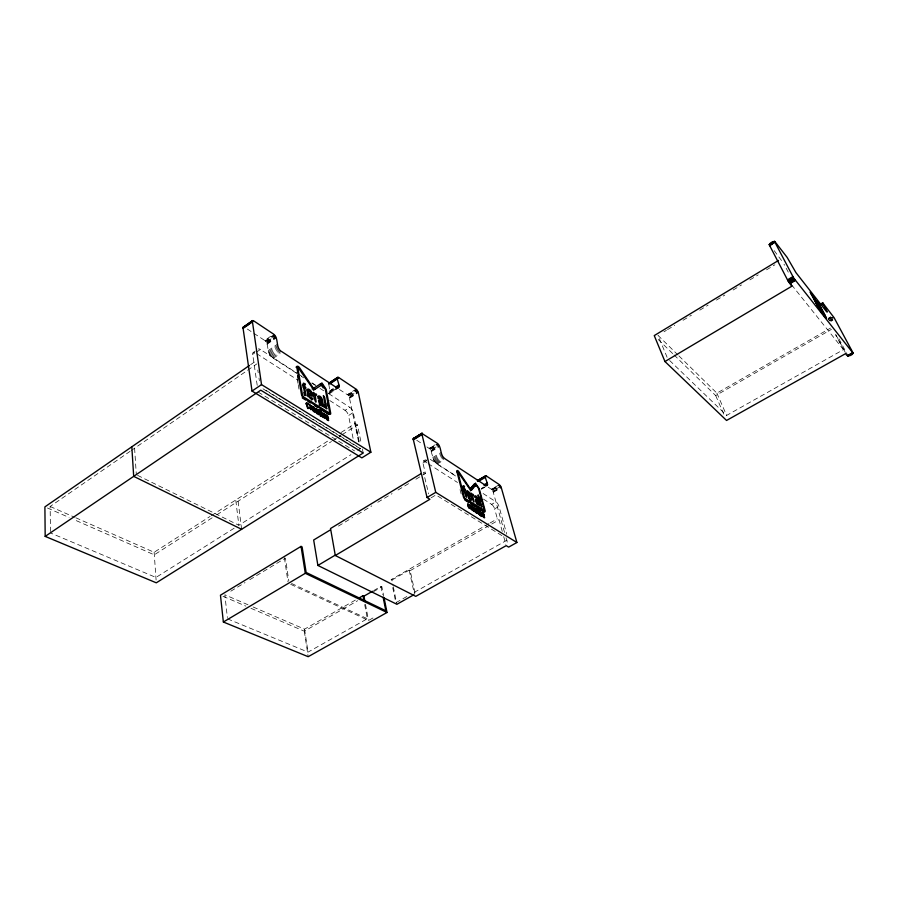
<?xml version="1.0" encoding="UTF-8"?>
<svg xmlns="http://www.w3.org/2000/svg" width="898" height="898" viewBox="0 0 898 898"><rect width="100%" height="100%" fill="white"/><g stroke="black" fill="none" stroke-linecap="round" stroke-linejoin="round"><path stroke-width="0.67" stroke-dasharray="4.49 3.37" d="M328.836 384.524L330.183 392.662L328.646 393.717L337.457 387.914M247.32 329.038L264.708 340.454L273.688 334.191M264.708 340.454L265.224 340.813L274.204 334.561M265.224 340.813L265.673 341.218L274.653 334.954M265.673 341.218L266.066 341.633L275.046 335.381M296.666 373.299L273.351 358.235C267.189 355.058 268.637 347.436 266.403 342.082L275.383 335.841M266.695 342.565L275.675 336.323M253.281 352.443L255.257 351.073M266.919 343.07L275.899 336.829M267.099 343.608L276.079 337.367M257.21 385.354L252.686 354.34L254.662 352.97M267.211 344.181L276.202 337.929M256.435 352.207L260.375 349.468L296.834 373.052M268.221 350.602L277.246 344.349M268.468 351.769L277.504 345.517M250.643 364.655L256.413 360.67M268.828 352.88L277.864 346.628M269.299 353.924L278.346 347.672M50.468 531.571L50.142 506.483L130.03 451.368M131.175 450.583L246.389 371.099M247.534 370.302L256.761 363.948M269.883 354.912L278.93 348.671M270.579 355.833L279.626 349.591M271.387 356.697L280.445 350.467M272.319 357.494L281.366 351.264M273.351 358.235L280.131 353.565M330.037 390.787L333.326 388.61M329.173 391.438L333.585 388.531M330.183 391.831L334.572 388.946M328.982 392.695L336.705 387.61M329.263 393.795L338.524 387.846M339.433 389.507L347.403 394.738L356.046 389.092M347.403 394.738L356.484 389.418M347.852 395.064L356.888 389.777M348.244 395.412L357.236 390.159M348.604 395.805L357.55 390.574M358.549 441.591L349.176 396.669L357.819 391.023M349.401 397.141L358.044 391.506M349.58 397.657L358.223 392.022M349.715 398.196L358.358 392.561M329.723 400.519L345.045 410.352L349.771 407.288A4.445 1.875 56.9 0 1 353.262 412.496L359.256 441.906M353.082 438.28L348.525 415.55L353.262 412.496M75.825 517.787L154.142 552.281L210.098 516.429M211.266 515.677L329.454 439.964M341.161 432.454L355.226 423.452L357.46 424.877L361.299 443.623M212.13 517.82L154.265 554.829L74.152 519.706M216.856 514.801L331.463 441.502M332.653 440.75L340.914 435.463M342.104 434.699L357.46 424.877M234.12 528.237L155.971 577.448L50.479 532.963M137.574 475.356L238.857 525.263L350.938 454.691M357.707 450.426L360.614 448.596L263.271 388.654M426.909 446.946L429.165 448.428L435.07 444.802M429.165 448.428L437.809 443.634M429.558 448.708L438.157 443.96M429.906 449.022L438.482 444.308M430.221 449.37L438.763 444.69M455.488 475.962L437.113 464.098L433.891 460.551L430.748 450.167L439.01 445.105M430.961 450.616L439.223 445.554M431.152 451.099L439.414 446.037M431.298 451.615L439.56 446.564M423.261 461.089L425.529 459.697M423.048 474.896L425.428 473.448L422.936 463.076A4.12 1.628 58.7 0 1 424.586 461.359L429.109 458.597M422.936 463.076L427.482 460.304M432.757 457.553L441.064 452.502M433.072 458.62L441.378 453.569M433.442 459.619L441.749 454.568M433.891 460.551L442.198 455.499M434.396 461.404L442.714 456.352M434.98 462.189L443.298 457.138M435.62 462.897L443.938 457.845M436.338 463.525L444.645 458.485M437.113 464.098L443.051 460.494M230.797 591.198L245.053 582.566M249.801 579.693L285.441 558.129L288.819 580.95M338.445 526.071L352.734 517.428M357.505 514.543L371.806 505.888M377.766 502.285L392.067 493.642M398.016 490.027L409.937 482.821M415.897 479.218L421.847 475.614M663.981 331.8L666.361 330.363M667.551 329.645L674.712 325.312M683.064 320.272L691.415 315.232M699.755 310.192L708.107 305.14M716.458 300.1L724.809 295.06M733.15 290.009L741.501 284.969M749.852 279.929L758.204 274.889M766.555 269.838L774.895 264.798M431.119 497.806L435.9 494.955L502.285 535.837M481.463 488.422L483.775 487.064M481.732 488.692L484.325 487.255M481.283 489.287L485.032 487.053M488.175 487.165L491.419 489.287L499.367 484.651M491.419 489.287L499.703 484.898M491.756 489.545L500.018 485.189M492.07 489.825L500.298 485.504M492.351 490.151L500.556 485.863M504.553 532.413L492.856 490.892L500.792 486.256M493.058 491.318L501.005 486.682M493.249 491.79L501.196 487.154M493.395 492.284L501.353 487.648M483.405 499.086L491.644 504.362L495.988 501.847A3.873 1.414 60 0 1 498.974 506.36L506.741 534.187M502.274 531.47L499.064 519.863L497.369 518.797L494.63 508.863L498.974 506.36M828.742 317.926L830.717 316.781M828.023 318.835L830.987 317.129M831.245 317.499L828.282 319.205L828.82 320.014L833.759 317.174M828.551 319.598L833.49 316.758M829.101 320.451L832.064 318.756M829.37 320.923L833.322 318.655M830.639 320.844L832.614 319.71M830.919 321.361L832.895 320.227M253.135 606.992L304.568 629.161L355.866 599.797M488.916 523.635L391.09 579.625L391.91 580.052L393.021 585.429M490.128 522.939L497.369 518.797M678.967 355.956L716.873 393.133L830.448 328.118M373.669 590.581L380.965 586.405L381.875 586.854L383.772 596.306M391.91 580.052L409.185 570.163L410.173 570.679L415.404 594.667M674.072 354.935L715.684 395.569L831.436 329.375M250.946 608.294L304.299 631.204L357.64 600.717M373.388 591.703L381.875 586.854M410.173 570.679L490.544 524.735M491.756 524.039L499.064 519.863M669.639 360.502L726.628 415.426L843.48 349.636L835.6 334.831M227.52 618.857L308.059 652.105L367.361 618.733L364.554 603.826M406.839 596.53L395.85 602.715L392.493 586.416M414.169 592.399L508.212 539.485M290.66 584.317L368.528 620.462L375.454 616.578M222.996 596.294L245.861 606.116M247.994 604.769L224.859 594.79L227.362 617.521M47.448 507.999L69.067 517.472M50.142 506.483L74.545 517.226M291.536 583.464L367.361 618.733M258.197 392.089L354.575 450.919M263.013 388.823L360.367 448.753M425.428 473.448L423.463 472.213L428.638 493.855M256.626 353.655L297.889 380.112M424.586 461.359L426.932 462.863M428.11 463.626L457.52 482.484M301.324 376.318L303.659 377.822M311.819 383.098L315.31 385.354M319.969 388.374L325.806 392.134M298.013 373.815L301.537 376.094M312.134 382.941L315.658 385.231M328.601 393.593L349.771 407.288M430.277 459.361L456.094 476.052M483.079 493.507L495.988 501.847M416.762 440.278L422.397 443.982M658.212 339.466L673.073 353.969M677.968 354.979L658.01 335.403L667.641 358.583M791.643 284.913L843.48 349.636M774.177 250.621L783.37 263.002M788.287 272.173L783.999 264.203M838.979 338.894L847.386 354.654M835.791 334.584L845.86 353.486M716.873 393.133L726.628 415.426M715.684 395.569L724.372 415.482M506.045 537.767L507.898 544.457M503.711 536.622L505.843 544.356M460.034 489.601L461.392 494.877M409.185 570.163L414.461 594.42M393.302 586.776L396.905 604.287M362.399 448.978L363.219 452.996M355.226 423.452L359.02 442.097M380.965 586.405L382.593 594.521M365.475 604.253L368.528 620.462M297.26 379.214L297.968 383.311M298.203 384.67L299.146 390.125M304.568 629.161L308.059 652.105M304.299 631.204L308.182 656.696M257.793 370.055L258.197 372.737M258.983 378.103L259.376 380.786M284.397 557.624L287.955 581.814M241.618 529.292L238.116 501.207L235.747 499.995L238.857 525.263M154.142 552.281L156.095 580.018M134.599 448.225L136.328 474.75M491.644 504.362A3.873 1.426 60 0 1 494.63 508.863M258.209 349.019A4.838 2.178 54.5 0 1 260.375 349.468M345.045 410.352A4.445 1.886 56.9 0 1 348.525 415.55M252.686 354.34A4.827 2.189 54.5 0 1 254.617 352.476"/><path stroke-width="1.35" d="M810.232 292.108L817.663 306.095L824.869 314.996M516.9 542.504L501.005 486.682L499.367 484.651L486.48 476.052C482.349 475.255 491.363 487.737 485.414 485.313L445.43 459.058C439.504 455.791 442.085 447.372 437.427 443.354L421.734 433.352L435.755 492.34L516.9 542.504L508.638 547.129L506.203 545.647L415.774 596.362L335.302 555.492L330.531 528.518L421.083 473.661M370.874 452.222L261.52 384.613L252.293 320.743L254.055 321.102L273.688 334.191C279.3 338.58 274.956 348.626 282.399 352.016L335.785 387.072L338.524 387.846C340.802 385.276 334.471 376.442 339.04 377.755L356.484 389.418L358.223 392.022L370.874 452.222L361.849 457.868L252.024 391.068L243.111 328.399L243.223 327.175L244.481 327.209M335.302 555.492L429.929 499.254L427.055 497.514L413.282 439.391L413.394 438.527L421.914 433.263M471.27 496.224L471.304 497.245M820.592 308.586L821.816 310.663M320.979 405.312L319.014 402.82L318.667 400.093A2.806 1.224 56.4 0 1 319.026 399.756C329.151 402.338 313.514 395.255 319.396 396.029A4.625 2.009 56.3 0 1 320.519 396.725L320.844 397.006A3.154 1.369 56.3 0 1 321.72 398.05L323.965 407.063L322.708 405.75A2.739 1.19 56.4 0 1 322.259 405.896L320.979 405.312L321.001 404.28M311.527 399.98L311.471 398.88M664.958 361.524L726.549 420.466L845.86 353.486C846.118 358.358 855.154 354.598 852.471 351.803L834.04 317.611L823.096 303.344C820.806 301.47 830.033 315.063 826.441 311.527L795.965 272.655L787.142 257.389L775.176 241.966C774.211 240.226 767.667 243.639 769.777 245.805L787.782 280.423L791.901 286.17L664.958 361.524L654.249 335.594L778.51 260.442M847.993 356.035L847.645 355.148M307.071 391.831L307.296 391.416A1.818 0.797 56 0 1 307.891 391.449C310.843 396.31 313.222 393.717 309.294 390.518A1.818 0.797 56 0 0 308.699 390.473L308.564 391.842M313.424 394.929L312.897 393.762M310.315 405.526L311.449 405.683L310.472 406.289L311.056 409.814L309.574 404.426L310.293 405.514M485.492 476.703L477.433 480.778L485.885 475.76M470.305 490.847L474.761 485.47M470.35 488.77L474.324 483.921L475.738 486.043M470.99 494.921L472.404 496.459M468.599 496.123L468.285 495.236L471.012 496.852L469.598 492.71L467.274 490.667A2.851 1.078 59.6 0 0 466.837 490.824L468.419 497.604A2.896 1.1 59.7 0 0 469.082 498.615L470.979 500.006M243.223 327.175L252.765 320.53M243.111 327.456L252.181 321.035M244.054 327.018L253.113 320.597M243.066 327.871L252.147 321.439M246.748 325.604L251.283 322.393M243.111 328.399L252.192 321.967M317.914 398.319L318.644 398.285M249.487 365.452L44.9 506.887L45.181 536.387L156.297 582.813L363.219 452.996L260.768 390.17L45.181 536.387M252.024 391.068L261.52 384.613M328.994 383.154L337.715 377.362M328.848 383.323L337.94 377.295M328.769 383.614L338.232 377.34M328.769 384.018L338.602 377.497M329.925 383.805L337.569 378.743M335.526 387.161L338.815 384.995M336.772 387.498L338.973 386.05M336.772 388.318L338.973 386.87M313.391 390.248L322.27 384.625L325.256 389.092L329.689 412.485A1.369 0.595 56.6 0 1 329.386 413.013L303.625 396.894A1.392 0.617 56 0 1 302.559 395.322L297.81 367.922A1.313 0.572 55.4 0 1 298.046 367.529L312.201 387.712A2.919 1.268 56 0 0 314.783 389.317M413.293 438.718L422.15 433.285M413.248 438.999L421.6 433.824M422.464 433.408L413.394 438.527M413.282 439.391L421.622 434.205M413.372 439.885L421.723 434.699M769.26 244.694L774.705 241.405M769.361 244.941L774.581 241.304M769.238 244.559L774.907 241.629M769.53 245.311L774.66 241.697M772.011 243.908L775.176 241.966M769.777 245.805L774.828 242.067M383.132 597.226L385.826 610.752L306.139 572.464L302.098 546.904L301.043 546.388L220.459 595.206L223.355 622.011L308.182 656.696L387.004 612.492L384.041 597.653M330.464 529.842L313.671 540.012L317.892 565.448L396.905 604.287L413.293 595.082M787.479 279.862L792.945 276.595L775.086 242.561M787.782 280.423L793.248 277.168L792.945 276.595M788.085 280.962L793.551 277.707L793.248 277.168M788.388 281.478L793.854 278.223L853.089 353.183M788.691 281.972L794.158 278.717M427.055 497.514L435.755 492.34M788.994 282.443L794.461 279.188M789.308 282.892L794.775 279.637M789.611 283.319L795.078 280.064M789.926 283.712L795.392 280.468M317.892 565.448L335.033 555.256M223.355 622.011L305.298 573.317L387.004 612.492M477.512 480.598L485.672 475.76M477.422 481.07L486.144 475.861M478.724 481.238L485.605 477.175M483.741 484.987L487.199 482.956M485.122 485.29L487.434 483.932M485.223 486.076L487.535 484.718M820.615 304.153L822.691 302.873M820.862 304.22L822.86 303.053M820.716 304.411L822.725 303.243M819.896 305.365L822.905 303.614M820.143 305.836L823.152 304.085M358.246 598.427L363.028 595.7L363.937 596.149L364.958 601.548M363.937 596.149L372.457 591.277M847.521 355.552L852.617 352.701M847.746 355.821L852.842 352.97M847.903 355.99L852.999 353.139M320.384 383.951L323.314 387.981M483.034 511.299L477.994 508.313M309.889 395.389L307.43 393.818M320.429 401.855L318.408 400.721M303.041 385.444L303.894 385.758M295.992 367.125L296.654 367.293A2.862 1.246 55.4 0 1 298.057 368.483M302.536 385.365L303.3 385.725L303.412 383.143L305.253 383.873L305.399 384.827L304.444 384.501L304.254 385.253L305.994 388.127L304.647 387.633L306.038 395.659L304.927 394.884L303.502 386.87L302.525 385.377M307.688 394.952L307.846 396.557M317.387 396.815L318.004 396.95A4.613 2.021 56.3 0 1 319.116 397.646L319.441 397.926A3.154 1.381 56.3 0 1 319.755 398.252M472.225 506.393L472.449 506.45A2.47 0.943 59.9 0 1 472.887 506.73L473.167 507A1.571 0.595 59.9 0 1 473.549 507.516A1.594 0.606 59.9 0 1 473.852 508.1L474.324 509.828L472.853 509.099L474.615 511.288A1.538 0.584 59.9 0 1 474.346 511.568L473.459 511.029A1.571 0.595 59.9 0 1 472.752 509.941L471.933 506.876A1.583 0.606 59.9 0 1 472.225 506.405M313.93 394.503L315.366 395.513M478.207 504.687L478.6 504.766A2.368 0.887 59.8 0 0 478.881 504.575L479.891 505.664L477.287 497.458A2.728 1.021 59.7 0 0 476.569 496.583L476.322 496.347A3.996 1.504 59.8 0 0 475.491 495.831C471.394 495.707 482.989 500.815 475.693 499.389A2.425 0.909 59.8 0 0 475.491 499.759C475.693 503.98 480.104 507.774 476.793 499.681M314.794 409.488L315.501 409.892M241.618 529.292L133.69 476.355L131.815 446.8M305.836 403.842L306.79 404.583M302.963 384.221L303.995 385.758M466.432 491.588L467.611 492.531M820.615 308.564L821.243 309.271L819.706 306.802L821.243 309.271M473.751 508.829L474.234 509.188A1.515 0.572 59.9 0 1 474.638 509.671M825.7 317.353L826.463 318.498L824.869 315.849L826.07 317.701L825.565 317.095M479.319 510.805C482.866 510.502 481.878 523.624 479.308 510.861M474.335 510.85L474.84 510.906M821.266 311.685L821.726 312.56L820.345 310.046L823.432 314.592M482.888 515.183L484.348 516.092L483.876 514.374M307.486 408.13L308.093 408.657M475.513 500.332C479.588 500.029 477.938 507.101 476.355 500.321M471.371 509.099L472.438 509.772M481.429 515.373L482.484 516.036M302.211 397.848L305.679 400.025M307.992 401.485L310.315 402.933M314.94 405.851L317.263 407.299M320.732 409.488L327.68 413.855M464.951 500.119L468.509 502.364M470.878 503.845L475.626 506.831M327.837 417.817L326.423 416.93L326.344 415.639L327.86 417.806M314.356 409.387L312.908 408.478L312.852 407.187L314.379 409.376M477.321 509.548L479.072 514.498L477.949 513.263L476.591 508.133L477.309 509.536M303.109 387.487L304.444 388.419M823.152 313.436L822.579 312.684L824.454 315.984L822.063 312.785M810.254 292.075L817.169 302.806L817.247 301.111L819.245 304.276M462.986 486.694L463.379 487.322M319.767 405.368L319.127 404.774M308.744 391.079L306.97 390.013A3.3 1.448 56 0 0 306.712 389.979M821.187 311.112L822.377 313.02L821.917 312.257M823.387 314.569L821.434 311.494L822.074 312.571M815.283 300.796L814.868 300.112L815.362 301.257M822.433 312.773L822.927 313.604M818.875 305.69L820.592 309.193M822.995 313.144L824.824 316.455M822.647 311.887L822.085 311.191M815.99 302.211L815.272 300.83M820.862 311.247L821.21 311.853L819.762 309.518M825.385 316.747L825.778 317.241L825.251 316.511M817.674 301.908L817.708 303.58L810.636 292.726L817.64 305.937M470.069 499.209L470.226 500.332A2.795 1.066 59.7 0 1 470.148 500.534M817.764 306.252L825.352 315.86L819.077 304.119M466.758 494.955L466.444 494.001M816.114 302.211L817.629 305.488M815.373 301.38L816.63 303.625M818.628 305.488L818.19 304.849L819.582 307.486M789.342 281.276L791.901 286.17M310.225 392.976L310.966 395.288M321.024 400.216L321.675 402.708M468.509 496.156C468.7 499.715 471.618 497.324 471.517 499.58A2.795 1.066 59.7 0 1 470.979 500.006M480.015 497.077L481.059 500.927M469.295 495.898L469.531 496.807M482.866 515.194L484.651 517.54A1.527 0.572 60.1 0 1 484.392 517.82L483.517 517.293A1.56 0.584 60.1 0 1 482.821 516.227L482.002 513.173A1.571 0.595 60.1 0 1 482.271 512.702L482.484 512.747A2.447 0.92 60.1 0 1 482.911 513.016L483.191 513.286A1.56 0.584 60.1 0 1 483.865 514.363M327.287 403.393L327.781 406.031M363.028 595.7L364.038 601.121M324.515 405.043L325.009 407.692M321.888 403.853L322.303 406.132M297.608 375.858L298.08 378.586M303.928 392.527L304.388 395.243M301.043 546.388L305.298 573.317M475.772 497.885A2.728 1.033 59.7 0 0 475.289 497.335L475.042 497.099A3.996 1.504 59.8 0 0 474.47 496.706M456.734 471.585A2.47 0.932 59.2 0 1 457.172 472M483.82 511.187A2.526 0.943 60 0 1 483.831 512.32M313.941 388.015A1.369 0.595 56 0 1 312.908 387.498L299.438 367.54A2.874 1.246 55.4 0 0 298.046 366.35L297.182 366.227A2.862 1.246 55.4 0 0 296.767 366.878L301.504 394.637A2.986 1.325 56 0 0 303.861 398.128L329.353 414.158A2.919 1.268 56.6 0 0 330.666 413.024L326.176 389.305L321.933 382.952L312.538 388.935A1.369 0.595 56 0 1 312.145 388.935M320.047 398.6A3.154 1.381 56.3 0 1 320.328 398.97M329.274 413.933A2.907 1.268 56.6 0 1 329.319 414.36M328.286 413.406A1.369 0.595 56.6 0 1 328.197 413.843M318.004 412.99C315.939 414.472 316.635 408.691 318.004 412.99M324.29 413.709L324.29 417.177L322.775 412.71C321.282 414.741 327.175 423.789 324.324 413.664M477.904 508.594L478.522 509.548L477.904 508.594M470.776 506.382L471.585 509.873L469.946 504.945L471.349 505.9L470.776 506.382M484.404 510.232L464.513 498.02L457.744 471.675L469.665 488.905A2.526 0.943 59.5 0 0 471.585 490.084L476.019 484.718L478.567 488.557L484.404 510.232M319.722 401.44C320.732 408.253 324.93 401.125 319.722 401.44M325.637 415.28L326.266 418.614A1.785 0.786 56.7 0 0 326.625 419.265A1.796 0.786 56.7 0 0 327.096 419.849L328.264 420.567A1.762 0.775 56.8 0 0 328.69 420.32L327.164 419.344L326.535 417.536L328.522 418.76L328.152 416.885A1.796 0.786 56.7 0 0 327.366 415.617L327.007 415.291A2.829 1.235 56.7 0 0 326.434 414.932L326.131 414.831A1.818 0.797 56.7 0 0 325.637 415.28M468.161 504.564C467.173 507.774 472.37 508.784 469.205 508.38A1.583 0.606 59.9 0 1 468.487 507.314L467.656 504.148A1.594 0.606 59.8 0 1 467.981 503.733L469.16 504.654A1.515 0.584 59.8 0 1 469.575 505.383L469.755 505.922L468.161 504.564M307.318 389.923L308.721 396.501A3.356 1.47 56.1 0 0 309.507 397.668L312.021 399.487A3.244 1.426 56.1 0 0 312.897 399.15C313.054 396.95 308.362 398.454 308.968 394.065C315.916 400.867 311.774 389.519 308.384 389.081A3.3 1.448 56 0 0 307.7 389.148L307.318 389.923M463.121 486.031L463.065 488.546L466.5 497.189L464.625 489.713L465.568 490.072L464.053 487.592L464.558 486.166L463.121 486.031M312.122 406.816L312.729 410.173A1.818 0.808 56.4 0 0 313.559 411.43L314.76 412.16A1.785 0.786 56.4 0 0 315.209 411.913L313.638 410.914L313.009 409.095L315.052 410.341L314.693 408.455A1.818 0.808 56.3 0 0 313.896 407.176L313.537 406.839A2.862 1.268 56.4 0 0 312.953 406.468L312.627 406.367A1.841 0.808 56.3 0 0 312.122 406.816M482.484 513.51L483.775 515.284L482.484 513.51M476.636 512.118L475.48 510.614L476.636 512.118M472.438 507.224L473.74 509.02L472.438 507.224M478.398 510.232L480.037 515.138L478.398 510.232M474.986 508.784L474.481 508.504A1.493 0.561 59.9 0 1 474.514 508.156L474.559 508.088A1.695 0.64 59.9 0 1 474.885 508.01L475.536 508.436A1.515 0.572 59.9 0 1 476.243 509.458L477.377 513.488L476.479 512.971A2.122 0.808 60 0 1 476.03 512.702A1.661 0.629 60 0 1 475.525 512.129C473.493 509.514 477.815 510.187 474.986 508.784M467.589 492.115C467.937 496.639 471.764 494.686 468.06 491.913A1.56 0.595 59.6 0 0 467.667 491.947L467.589 492.115M322.416 416.897L320.934 411.542L322.416 416.897M472.18 494.506C467.521 486.873 477.59 513.656 472.505 495.741C474.2 496.246 473.437 493.361 472.18 494.506M306.364 403.157L306.97 406.603A1.83 0.819 56.2 0 0 307.823 407.86L309.417 408.478A1.661 0.741 56.2 0 0 309.552 408.13C307.296 408.141 305.455 401.238 308.946 404.807A1.762 0.786 56.2 0 0 308.485 403.977L306.925 402.775A1.841 0.819 56.2 0 0 306.364 403.157M315.075 395.356C318.902 414.876 309.664 385.298 314.816 394.009C316.814 392.998 317.465 396.276 315.075 395.356M315.849 410.958L316.377 412.968A1.919 0.853 56.5 0 0 317.016 413.652A2.447 1.089 56.5 0 0 317.611 414.023L318.857 414.696L317.971 410.386A1.942 0.853 56.4 0 0 317.578 409.701A1.751 0.775 56.4 0 0 317.095 409.118L316.219 408.556A1.964 0.864 56.4 0 0 315.737 408.579A1.729 0.763 56.4 0 0 315.535 408.994C316.68 409.252 319.082 411.632 315.849 410.958M321.361 410.633L320.53 409.746L321.361 410.633M318.464 409.993C322.943 426.191 319.924 406.199 318.464 409.993M816.731 303.053L819.65 308.014L816.798 303.086M481.968 506.876L481.182 506.405L478.084 494.899L481.968 506.876M475.491 483.281L470.361 488.871L458.676 471.495A2.47 0.932 59.2 0 0 457.598 470.552L457.003 470.552A2.458 0.932 59.2 0 0 456.813 471.214L463.379 496.751A2.571 0.988 59.6 0 0 465.377 499.737L484.348 511.669A2.526 0.943 60 0 0 485.1 510.446L479.218 488.635L475.491 483.281M326.771 408.725L325.716 408.085L323.359 395.558L324.672 397.522L326.771 408.725M817.18 303.737L818.381 305.69L817.236 303.793M819.863 309.518L820.503 310.472L819.896 309.552M825.486 317.308L823.792 314.423L825.475 317.286M823.646 313.133L820.256 306.948L823.646 313.133"/></g></svg>
